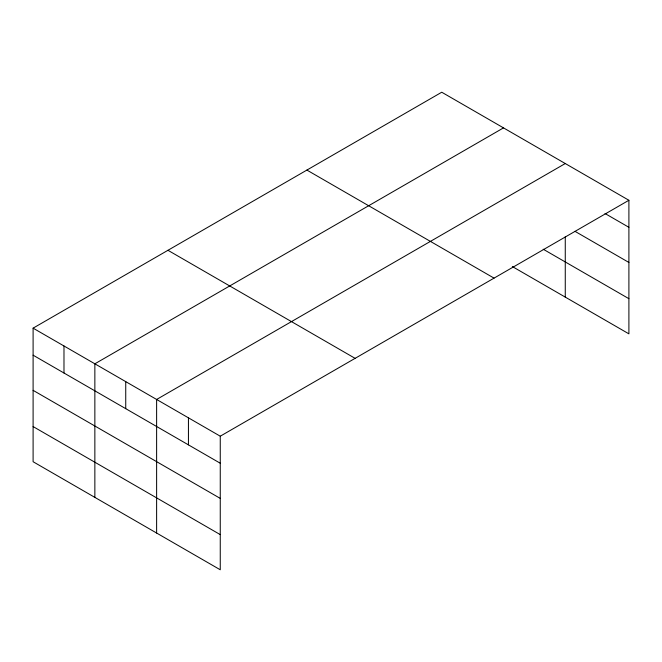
<?xml version="1.0" encoding="UTF-8"?>
<svg xmlns="http://www.w3.org/2000/svg" width="662" height="662" viewBox="0 0 662 662"><rect width="100%" height="100%" fill="white"/><g stroke="black" fill="none" stroke-linecap="round" stroke-linejoin="round"><path stroke-width="0.99" d="M33.1 328.153L220.256 436.2L220.256 569.775L33.1 461.728L33.1 328.153L441.744 92.225L628.9 200.272L628.9 333.847L512.33 266.546M503.509 127.882L94.856 363.81L94.856 497.385M565.265 163.539L156.621 399.467L156.621 533.042M220.256 436.2L628.9 200.272M605.035 213.528L628.9 227.298M574.988 231.336L628.9 262.458M543.212 249.218L628.9 298.686M306.895 170.076L494.042 278.131M167.958 250.294L355.105 358.349M33.1 355.18L220.256 463.234M33.1 390.34L220.256 498.395M33.1 426.568L220.256 534.615M565.265 236.789L565.265 297.114M188.438 417.838L188.438 444.864M125.739 381.635L125.739 408.669M63.982 345.978L63.982 373.012"/></g></svg>
